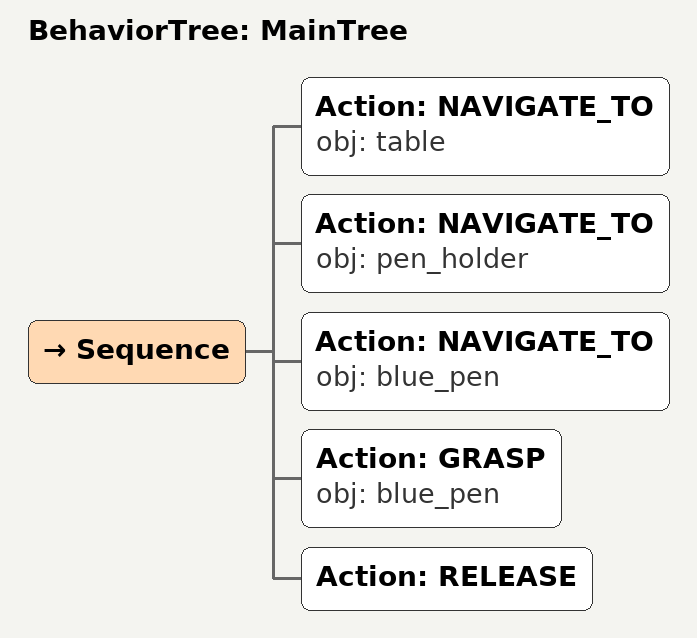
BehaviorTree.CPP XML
<root main_tree_to_execute="MainTree">
  <BehaviorTree ID="MainTree">
    <Sequence>
      <!-- Navigate to table to approach from the side and avoid the stack_of_books -->
      <Action ID="NAVIGATE_TO" obj="table"/>
      <!-- Navigate to pen_holder at the table edge to reach around the obstacle -->
      <Action ID="NAVIGATE_TO" obj="pen_holder"/>
      <!-- Navigate to blue_pen to position end effector for grasping -->
      <Action ID="NAVIGATE_TO" obj="blue_pen"/>
      <!-- Grasp blue_pen -->
      <Action ID="GRASP" obj="blue_pen"/>
      <!-- Release -->
      <Action ID="RELEASE"/>
    </Sequence>
  </BehaviorTree>
</root>
